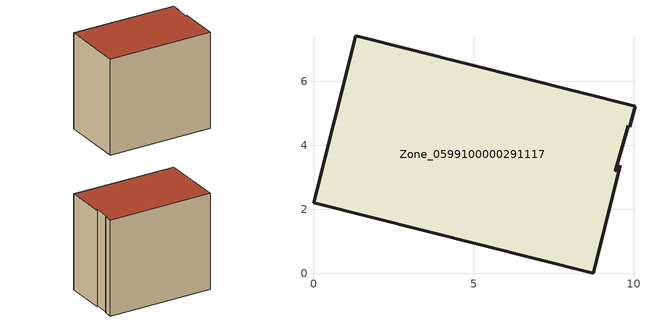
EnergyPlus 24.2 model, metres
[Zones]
Zone_0599100000291117
 floor ground (C_G): 9.42,3.19 9.57,3.36 8.73,0 0,2.2 1.31,7.42 10.04,5.22 9.88,4.57 9.83,4.6 z0
 wall outside (C_F): 10.04,5.22 1.31,7.42 0,2.2 8.73,0 9.57,3.36 9.42,3.19 9.83,4.6 9.88,4.57 10.04,5.22 z0:8.21
 roof outside (C_R): 9.42,3.19 9.83,4.6 9.88,4.57 10.04,5.22 1.31,7.42 0,2.2 8.73,0 9.57,3.36 z8.21
[BUILDING]
Pand.0599100000291117: North Axis=0; Terrain=City; Loads Convergence Tolerance Value=0.04; Temperature Convergence Tolerance Value=0.4; Solar Distribution=FullExterior; Maximum Number of Warmup Days=25; Minimum Number of Warmup Days=1
[Site:Location]
Rotterdam.The.Hague.AP_ZH_NLD Design_Conditions: Latitude=51.96; Longitude=4.45; Time Zone=1; Elevation=-4.5
[SITE:GROUNDTEMPERATURE:BUILDINGSURFACE]
18, 18, 18, 18, 18, 18, 18, 18, 18, 18, 18, 18
[MATERIAL] Thermal Absorptance=0.9; Solar Absorptance=0.7; Visible Absorptance=0.7
Name | Roughness | Thickness | Conductivity | Density | Specific Heat
G.TI.1975-1991 | MediumSmooth | 0.15 | 0.288461 | 540 | 1210
F.TI.1975-1991 | Rough | 0.3 | 0.230769 | 1920 | 840
R.TI.1975-1991 | MediumRough | 0.2 | 0.153846 | 1500 | 1000
[CONSTRUCTION]
C_G: G.TI.1975-1991
C_F: F.TI.1975-1991
C_R: R.TI.1975-1991
[ZONE]
Zone_0599100000291117: Type=1; Multiplier=1; Ceiling Height=Autocalculate; Volume=Autocalculate; Floor Area=autocalculate; Part of Total Floor Area=Yes
[ZONEINFILTRATION:DESIGNFLOWRATE]
Infil_Zone_0599100000291117: Zone or ZoneList or Space or SpaceList=Zone_0599100000291117; Schedule=AlwaysOn; Design Flow Rate Calculation Method=Flow/Area; Flow Rate per Floor Area=0.003; Constant Term Coefficient=1; Temperature Term Coefficient=0; Velocity Term Coefficient=0; Velocity Squared Term Coefficient=0
[HVACTEMPLATE:ZONE:IDEALLOADSAIRSYSTEM]
Zone_0599100000291117: Maximum Heating Supply Air Temperature=50; Minimum Cooling Supply Air Temperature=13; Maximum Heating Supply Air Humidity Ratio=0.0156; Minimum Cooling Supply Air Humidity Ratio=0.0077; Heating Limit=NoLimit; Cooling Limit=NoLimit; Dehumidification Control Type=ConstantSensibleHeatRatio; Cooling Sensible Heat Ratio=0.7; Dehumidification Setpoint=60; Humidification Control Type=None; Humidification Setpoint=30; Outdoor Air Method=None; Outdoor Air Flow Rate per Person=0.00944; Outdoor Air Flow Rate per Zone Floor Area=0; Outdoor Air Flow Rate per Zone=0; Demand Controlled Ventilation Type=None; Outdoor Air Economizer Type=NoEconomizer; Heat Recovery Type=None; Sensible Heat Recovery Effectiveness=0.7; Latent Heat Recovery Effectiveness=0.65
[ZONECONTROL:THERMOSTAT]
ThermostatControl_Zone_0599100000291117: Zone or ZoneList=Zone_0599100000291117; Control Type Schedule=DualSetpointControlType; Control 1=Thermostat_Zone_0599100000291117; Temperature Difference Between Cutout And Setpoint=0
[THERMOSTATSETPOINT:DUALSETPOINT]
Thermostat_Zone_0599100000291117: Heating Setpoint Temperature Schedule=HeatingSetpoint_Zone_0599100000291117; Cooling Setpoint Temperature Schedule=CoolingSetpoint_Zone_0599100000291117
[SCHEDULE:COMPACT]
HeatingSetpoint_Zone_0599100000291117: Through: 12/31, For: AllDays, Until: 24:00, 21
CoolingSetpoint_Zone_0599100000291117: Through: 12/31, For: AllDays, Until: 24:00, 24
DualSetpointControlType: Through: 12/31, For: AllDays, Until: 24:00, 4
AlwaysOn: Through: 12/31, For: AllDays, Until: 24:00, 1
